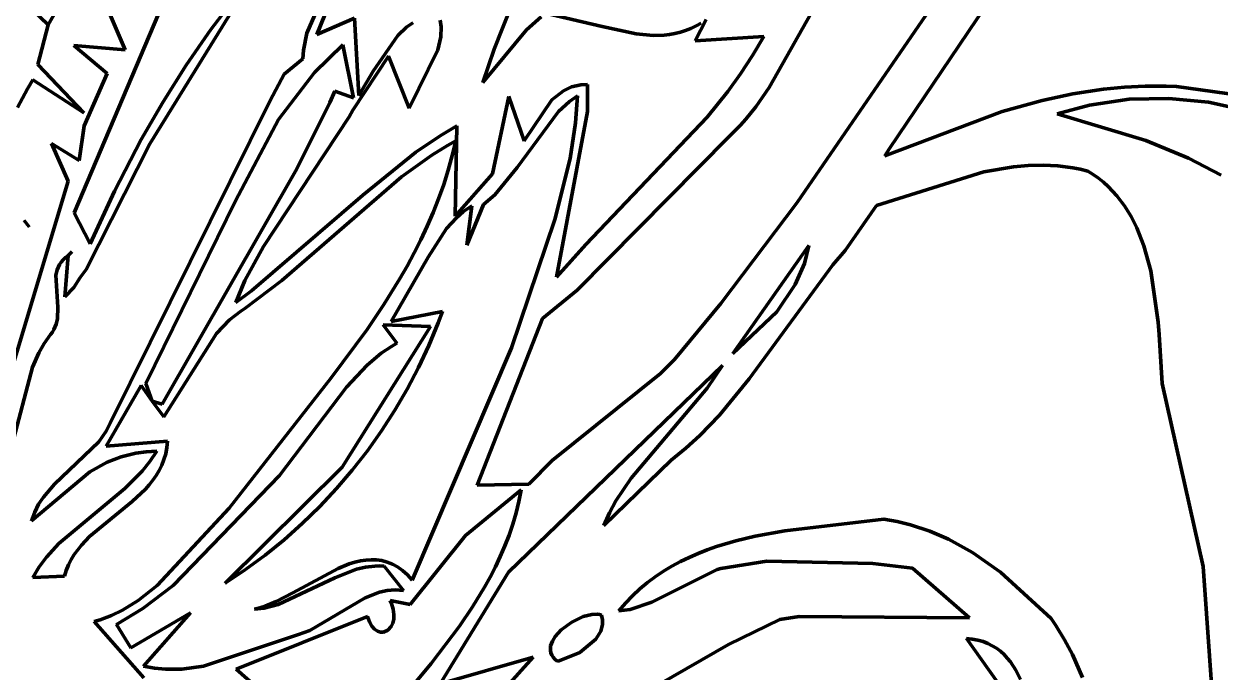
# Model space of a CAD drawing. Header units: millimetres. Extents: x 0 to 10.4, y 0 to 8.2.
# Drawn here: x 8.379 to 9.514, y 4.429 to 5.044 of the extents above; entities that cross this region are included whole.
import ezdxf

# ---------------------------------------------------------------- set-up
doc = ezdxf.new("R2010")
doc.units = ezdxf.units.MM
for name, color, linetype, lineweight in [('color#000000ff', 7, 'CONTINUOUS', 100), ('color#929292ff', 7, 'CONTINUOUS', 100), ('color#ffffffff', 7, 'CONTINUOUS', 100)]:
    doc.layers.add(name, color=color, linetype=linetype, lineweight=lineweight)

msp = doc.modelspace()

# ---------------------------------------------------------------- linework, layer by layer
at = {"layer": 'color#000000ff'}
for p, q in [((8.7071, 5.1568), (8.6569, 5.0341)), ((8.4533, 5.1331), (8.4019, 5.0433)), ((8.6475, 5.0355), (8.6858, 5.1229)), ((9.1129, 4.8747), (9.2882, 5.1302)), ((8.4019, 5.0433), (8.3462, 5.097)), ((8.5166, 5.0768), (8.4265, 4.8647)), ((9.3075, 5.0846), (9.2006, 4.9258)), ((8.5565, 5.039), (8.5815, 5.0719)), ((9.1345, 5.0693), (9.0863, 4.9839)), ((8.4751, 5.0197), (8.4608, 5.0529)), ((8.5738, 5.0522), (8.4984, 4.9303)), ((8.8252, 5.0203), (8.8417, 5.0618)), ((8.9279, 5.0418), (8.8751, 5.0542)), ((8.6569, 5.0341), (8.6928, 5.0497)), ((8.6928, 5.0497), (8.6968, 4.9762)), ((8.7337, 5.0331), (8.7421, 5.0411)), ((8.7421, 5.0411), (8.7482, 5.0453)), ((8.7739, 5.0476), (8.7749, 5.0413)), ((8.7749, 5.0413), (8.7747, 5.032)), ((8.8698, 5.051), (8.8561, 5.0387)), ((8.9602, 5.0348), (8.9279, 5.0418)), ((9.0169, 5.0422), (9.012, 5.0398)), ((9.0162, 5.0281), (9.0265, 5.0483)), ((9.0217, 5.045), (9.0169, 5.0422)), ((8.533, 5.0051), (8.5565, 5.039)), ((8.6443, 5.0193), (8.6475, 5.0355)), ((8.7105, 4.9992), (8.7337, 5.0331)), ((8.7747, 5.032), (8.7719, 5.0197)), ((8.8561, 5.0387), (8.8146, 4.9886)), ((8.9761, 5.0333), (8.9602, 5.0348)), ((8.9866, 5.0336), (8.9761, 5.0333)), ((8.9918, 5.0341), (8.9866, 5.0336)), ((8.9969, 5.035), (8.9918, 5.0341)), ((9.002, 5.0362), (8.9969, 5.035)), ((9.007, 5.0378), (9.002, 5.0362)), ((9.012, 5.0398), (9.007, 5.0378)), ((9.0812, 5.0322), (9.0162, 5.0281)), ((9.0706, 5.0141), (9.0812, 5.0322)), ((8.4579, 4.9971), (8.4264, 5.0236)), ((8.4264, 5.0236), (8.4751, 5.0197)), ((8.6436, 5.0109), (8.6443, 5.0193)), ((8.6817, 5.0242), (8.6548, 4.9979)), ((8.6917, 4.974), (8.6817, 5.0242)), ((8.7719, 5.0197), (8.7446, 4.9641)), ((8.8146, 4.9886), (8.8252, 5.0203)), ((8.626, 4.9966), (8.6436, 5.0109)), ((8.725, 5.0134), (8.6912, 4.9624)), ((8.7446, 4.9641), (8.725, 5.0134)), ((9.0592, 4.9967), (9.0706, 5.0141)), ((8.4361, 4.9474), (8.4579, 4.9971)), ((8.511, 4.9702), (8.533, 5.0051)), ((8.6127, 4.9716), (8.626, 4.9966)), ((8.6548, 4.9979), (8.6206, 4.9535)), ((8.6968, 4.9762), (8.7105, 4.9992)), ((9.047, 4.9799), (9.0592, 4.9967)), ((8.891, 4.9807), (8.8988, 4.9843)), ((8.8988, 4.9843), (8.9075, 4.9863)), ((8.9075, 4.9863), (8.914, 4.9867)), ((8.914, 4.9867), (8.9138, 4.961)), ((9.4037, 4.9823), (9.4234, 4.9842)), ((9.4234, 4.9842), (9.4432, 4.9852)), ((9.4432, 4.9852), (9.463, 4.9852)), ((9.463, 4.9852), (9.473, 4.9848)), ((9.473, 4.9848), (9.5578, 4.9728)), ((8.6692, 4.9696), (8.6739, 4.9803)), ((8.6739, 4.9803), (8.6917, 4.974)), ((8.8237, 4.9019), (8.8391, 4.9752)), ((8.8391, 4.9752), (8.8536, 4.9333)), ((8.88, 4.972), (8.891, 4.9807)), ((8.9045, 4.976), (8.8967, 4.9705)), ((8.9026, 4.9503), (8.9045, 4.976)), ((9.0274, 4.9556), (9.047, 4.9799)), ((9.0863, 4.9839), (9.0736, 4.9654)), ((9.3455, 4.9715), (9.3745, 4.9778)), ((9.3745, 4.9778), (9.4037, 4.9823)), ((9.4657, 4.9735), (9.4279, 4.9726)), ((9.5034, 4.9698), (9.4657, 4.9735)), ((8.4609, 4.665), (8.6127, 4.9716)), ((8.4903, 4.9344), (8.511, 4.9702)), ((8.638, 4.9067), (8.6692, 4.9696)), ((8.6912, 4.9624), (8.6876, 4.9559)), ((8.8536, 4.9333), (8.88, 4.972)), ((8.8967, 4.9705), (8.8862, 4.961)), ((9.0736, 4.9654), (9.0641, 4.9536)), ((9.3073, 4.9609), (9.3455, 4.9715)), ((9.3904, 4.967), (9.3597, 4.9589)), ((9.4279, 4.9726), (9.3904, 4.967)), ((9.5405, 4.9615), (9.5034, 4.9698)), ((8.6206, 4.9535), (8.5798, 4.8762)), ((8.6876, 4.9559), (8.6062, 4.8329)), ((8.8862, 4.961), (8.847, 4.9077)), ((8.9138, 4.961), (8.8845, 4.8036)), ((8.8975, 4.9165), (8.9026, 4.9503)), ((8.9122, 4.8347), (9.0274, 4.9556)), ((9.0641, 4.9536), (9.0591, 4.948)), ((9.1962, 4.9188), (9.3073, 4.9609)), ((9.3597, 4.9589), (9.4437, 4.9335)), ((8.4313, 4.9146), (8.4361, 4.9474)), ((8.7739, 4.9379), (8.7899, 4.9474)), ((8.7899, 4.9474), (8.7884, 4.8616)), ((9.0538, 4.9426), (9.0482, 4.9373)), ((9.0591, 4.948), (9.0538, 4.9426)), ((8.4208, 4.8948), (8.405, 4.9306)), ((8.405, 4.9306), (8.4313, 4.9146)), ((8.4984, 4.9303), (8.4379, 4.811)), ((8.4649, 4.8855), (8.4903, 4.9344)), ((8.7509, 4.9223), (8.7739, 4.9379)), ((8.781, 4.9288), (8.766, 4.9195)), ((8.7888, 4.9331), (8.781, 4.9288)), ((8.7855, 4.9191), (8.7888, 4.9331)), ((9.0482, 4.9373), (8.9041, 4.7915)), ((9.4437, 4.9335), (9.4842, 4.9166)), ((8.7005, 4.8816), (8.7509, 4.9223)), ((8.766, 4.9195), (8.7372, 4.8991)), ((8.7817, 4.9052), (8.7855, 4.9191)), ((8.8829, 4.8585), (8.8975, 4.9165)), ((9.2006, 4.9258), (9.1962, 4.9188)), ((9.4842, 4.9166), (9.5153, 4.9005)), ((8.5103, 4.6831), (8.638, 4.9067)), ((8.7774, 4.8916), (8.7817, 4.9052)), ((8.847, 4.9077), (8.826, 4.882)), ((9.3181, 4.9085), (9.2901, 4.9038)), ((9.3321, 4.9098), (9.3181, 4.9085)), ((9.3462, 4.9101), (9.3321, 4.9098)), ((9.3603, 4.9094), (9.3462, 4.9101)), ((9.3744, 4.9075), (9.3603, 4.9094)), ((9.3815, 4.9062), (9.3744, 4.9075)), ((9.3886, 4.9045), (9.3815, 4.9062)), ((8.3693, 4.7231), (8.4208, 4.8948)), ((8.7372, 4.8991), (8.6237, 4.8007)), ((8.7884, 4.8616), (8.8237, 4.9019)), ((9.2901, 4.9038), (9.1881, 4.8717)), ((9.3939, 4.9012), (9.3886, 4.9045)), ((9.3989, 4.8976), (9.3939, 4.9012)), ((9.4036, 4.8938), (9.3989, 4.8976)), ((9.4081, 4.8898), (9.4036, 4.8938)), ((8.4419, 4.8355), (8.4649, 4.8855)), ((8.7726, 4.8782), (8.7774, 4.8916)), ((8.826, 4.882), (8.8152, 4.8726)), ((9.4123, 4.8855), (9.4081, 4.8898)), ((9.4163, 4.881), (9.4123, 4.8855)), ((8.5798, 4.8762), (8.4946, 4.7027)), ((8.595, 4.7907), (8.7005, 4.8816)), ((8.7674, 4.865), (8.7726, 4.8782)), ((8.804, 4.8714), (8.7963, 4.866)), ((8.8152, 4.8726), (8.7993, 4.834)), ((8.7993, 4.834), (8.804, 4.8714)), ((9.0404, 4.7787), (9.1129, 4.8747)), ((9.1881, 4.8717), (9.1584, 4.829)), ((9.4235, 4.8715), (9.4163, 4.881)), ((9.4298, 4.8613), (9.4235, 4.8715)), ((8.4265, 4.8647), (8.4419, 4.8355)), ((8.7617, 4.8521), (8.7674, 4.865)), ((8.7894, 4.86), (8.7801, 4.8498)), ((8.7963, 4.866), (8.7894, 4.86)), ((9.4353, 4.8506), (9.4298, 4.8613)), ((8.7557, 4.8393), (8.7617, 4.8521)), ((8.7801, 4.8498), (8.7625, 4.8226)), ((8.8418, 4.7366), (8.8829, 4.8585)), ((9.442, 4.8335), (9.4353, 4.8506)), ((8.7493, 4.8267), (8.7557, 4.8393)), ((8.421, 4.8244), (8.4243, 4.8278)), ((8.4243, 4.8278), (8.421, 4.8244)), ((8.6062, 4.8329), (8.5887, 4.8004)), ((8.7426, 4.8142), (8.7493, 4.8267)), ((8.8845, 4.8036), (8.9122, 4.8347)), ((9.124, 4.8338), (9.0517, 4.7311)), ((9.1198, 4.8168), (9.124, 4.8338)), ((9.1584, 4.829), (9.1468, 4.8155)), ((9.4487, 4.8097), (9.442, 4.8335)), ((8.4127, 4.8156), (8.4104, 4.8108)), ((8.4142, 4.818), (8.4127, 4.8156)), ((8.4161, 4.8202), (8.4142, 4.818)), ((8.4184, 4.8224), (8.4161, 4.8202)), ((8.4177, 4.7852), (8.421, 4.8244)), ((8.421, 4.8244), (8.4184, 4.8224)), ((8.7625, 4.8226), (8.7276, 4.7616)), ((8.7355, 4.8019), (8.7426, 4.8142)), ((9.1468, 4.8155), (9.0674, 4.7071)), ((9.111, 4.7967), (9.1198, 4.8168)), ((8.4104, 4.8108), (8.4092, 4.8057)), ((8.4092, 4.8057), (8.411, 4.7752)), ((8.4323, 4.8033), (8.4262, 4.7939)), ((8.4379, 4.811), (8.4323, 4.8033)), ((9.4556, 4.7611), (9.4487, 4.8097)), ((8.4262, 4.7939), (8.4177, 4.7852)), ((8.5887, 4.8004), (8.58, 4.7798)), ((8.6237, 4.8007), (8.5886, 4.774)), ((8.7206, 4.7778), (8.7355, 4.8019)), ((8.9041, 4.7915), (8.871, 4.7646)), ((9.0935, 4.7708), (9.111, 4.7967)), ((8.58, 4.7798), (8.595, 4.7907)), ((8.411, 4.7752), (8.4108, 4.7642)), ((8.5847, 4.7714), (8.5742, 4.7631)), ((8.5886, 4.774), (8.5847, 4.7714)), ((8.7046, 4.7541), (8.7206, 4.7778)), ((8.7276, 4.7616), (8.7763, 4.771)), ((8.7763, 4.771), (8.7722, 4.7602)), ((8.9964, 4.7257), (9.0404, 4.7787)), ((9.0517, 4.7311), (9.0935, 4.7708)), ((8.4097, 4.759), (8.4075, 4.7539)), ((8.4108, 4.7642), (8.4097, 4.759)), ((8.5742, 4.7631), (8.5618, 4.7503)), ((8.7649, 4.7568), (8.7199, 4.7586)), ((8.7199, 4.7586), (8.7329, 4.741)), ((8.7722, 4.7602), (8.7633, 4.7388)), ((8.871, 4.7646), (8.8091, 4.6062)), ((9.4564, 4.7494), (9.4556, 4.7611)), ((8.4041, 4.7492), (8.3981, 4.7408)), ((8.406, 4.7515), (8.4041, 4.7492)), ((8.4075, 4.7539), (8.406, 4.7515)), ((8.5618, 4.7503), (8.5117, 4.671)), ((8.6705, 4.708), (8.7046, 4.7541)), ((8.6811, 4.6234), (8.7649, 4.7568)), ((9.4593, 4.7029), (9.4564, 4.7494)), ((8.3981, 4.7408), (8.393, 4.732)), ((8.7278, 4.738), (8.7181, 4.7314)), ((8.7329, 4.741), (8.7278, 4.738)), ((8.7475, 4.516), (8.8418, 4.7366)), ((8.7633, 4.7388), (8.7534, 4.7178)), ((8.393, 4.732), (8.387, 4.7182)), ((8.7181, 4.7314), (8.7047, 4.7202)), ((8.9832, 4.7121), (8.9964, 4.7257)), ((8.387, 4.7182), (8.3677, 4.6449)), ((8.7047, 4.7202), (8.685, 4.6992)), ((8.7534, 4.7178), (8.7426, 4.6973)), ((9.042, 4.72), (8.8388, 4.5235)), ((8.8804, 4.6295), (8.9832, 4.7121)), ((9.0273, 4.6983), (9.042, 4.72)), ((8.4903, 4.7007), (8.4569, 4.6432)), ((8.5006, 4.6861), (8.4903, 4.7007)), ((8.4946, 4.7027), (8.5006, 4.6861)), ((8.5737, 4.5843), (8.6705, 4.708)), ((9.0674, 4.7071), (9.0391, 4.6726)), ((9.4982, 4.529), (9.4593, 4.7029)), ((8.685, 4.6992), (8.6216, 4.6155)), ((8.7426, 4.6973), (8.7309, 4.6773)), ((8.9553, 4.613), (9.0273, 4.6983)), ((8.5117, 4.671), (8.5006, 4.6861)), ((8.5006, 4.6861), (8.5103, 4.6831)), ((8.7309, 4.6773), (8.7183, 4.6578)), ((9.0391, 4.6726), (9.0206, 4.6533)), ((8.45, 4.6473), (8.4571, 4.6575)), ((8.4571, 4.6575), (8.4609, 4.665)), ((8.7183, 4.6578), (8.7049, 4.6389)), ((8.4081, 4.6073), (8.45, 4.6473)), ((8.4569, 4.6432), (8.5153, 4.6481)), ((8.5153, 4.6481), (8.5147, 4.6419)), ((9.0206, 4.6533), (9.0073, 4.6413)), ((8.4713, 4.6331), (8.458, 4.628)), ((8.4852, 4.6366), (8.4713, 4.6331)), ((8.495, 4.6379), (8.4852, 4.6366)), ((8.5051, 4.6384), (8.495, 4.6379)), ((8.4985, 4.6286), (8.5051, 4.6384)), ((8.5135, 4.6361), (8.5119, 4.6305)), ((8.5147, 4.6419), (8.5135, 4.6361)), ((8.7049, 4.6389), (8.6906, 4.6206)), ((9.0073, 4.6413), (8.9933, 4.63)), ((8.458, 4.628), (8.4414, 4.6189)), ((8.4911, 4.6195), (8.4985, 4.6286)), ((8.5098, 4.6253), (8.5074, 4.6203)), ((8.5119, 4.6305), (8.5098, 4.6253)), ((8.5699, 4.5133), (8.6811, 4.6234)), ((8.8581, 4.6073), (8.8804, 4.6295)), ((8.9933, 4.63), (8.9293, 4.568)), ((8.4414, 4.6189), (8.3863, 4.5725)), ((8.4747, 4.6031), (8.4911, 4.6195)), ((8.5014, 4.611), (8.4979, 4.6067)), ((8.5045, 4.6155), (8.5014, 4.611)), ((8.5074, 4.6203), (8.5045, 4.6155)), ((8.6216, 4.6155), (8.5205, 4.5111)), ((8.6906, 4.6206), (8.6756, 4.603)), ((8.9409, 4.5914), (8.9553, 4.613)), ((8.3974, 4.5949), (8.4081, 4.6073)), ((8.412, 4.5508), (8.4747, 4.6031)), ((8.4942, 4.6025), (8.4817, 4.5908)), ((8.4979, 4.6067), (8.4942, 4.6025)), ((8.6756, 4.603), (8.6597, 4.586)), ((8.851, 4.6018), (8.798, 4.5585)), ((8.8091, 4.6062), (8.8581, 4.6073)), ((8.8488, 4.5908), (8.851, 4.6018)), ((8.3892, 4.5806), (8.3929, 4.5881)), ((8.3929, 4.5881), (8.3974, 4.5949)), ((8.4817, 4.5908), (8.4413, 4.5575)), ((8.8461, 4.5799), (8.8488, 4.5908)), ((8.9347, 4.58), (8.9409, 4.5914)), ((8.3863, 4.5725), (8.3892, 4.5806)), ((8.5055, 4.5111), (8.5737, 4.5843)), ((8.6597, 4.586), (8.6432, 4.5698)), ((8.843, 4.5693), (8.8461, 4.5799)), ((8.9293, 4.568), (8.9347, 4.58)), ((8.6432, 4.5698), (8.6259, 4.5544)), ((8.8394, 4.5589), (8.843, 4.5693)), ((9.1012, 4.563), (9.195, 4.5738)), ((9.195, 4.5738), (9.2079, 4.5717)), ((9.2079, 4.5717), (9.2204, 4.5687)), ((9.2204, 4.5687), (9.2388, 4.5627)), ((8.4413, 4.5575), (8.4335, 4.5493)), ((8.6259, 4.5544), (8.6079, 4.5398)), ((8.798, 4.5585), (8.7454, 4.493)), ((8.8355, 4.5487), (8.8394, 4.5589)), ((9.0364, 4.548), (9.0545, 4.5534)), ((9.0545, 4.5534), (9.073, 4.5578)), ((9.073, 4.5578), (9.1012, 4.563)), ((9.2388, 4.5627), (9.2565, 4.555)), ((9.2565, 4.555), (9.2792, 4.5424)), ((8.4003, 4.538), (8.412, 4.5508)), ((8.43, 4.5449), (8.4268, 4.5404)), ((8.4335, 4.5493), (8.43, 4.5449)), ((8.8311, 4.5386), (8.8355, 4.5487)), ((9.0103, 4.5377), (9.0189, 4.5415)), ((9.0189, 4.5415), (9.0275, 4.5449)), ((9.0275, 4.5449), (9.0364, 4.548)), ((9.2792, 4.5424), (9.306, 4.5236)), ((8.3934, 4.5287), (8.4003, 4.538)), ((8.4213, 4.5305), (8.4192, 4.5252)), ((8.4239, 4.5356), (8.4213, 4.5305)), ((8.4268, 4.5404), (8.4239, 4.5356)), ((8.6079, 4.5398), (8.5892, 4.5261)), ((8.6771, 4.5272), (8.6877, 4.5314)), ((8.6877, 4.5314), (8.693, 4.533)), ((8.693, 4.533), (8.6983, 4.5343)), ((8.6983, 4.5343), (8.7035, 4.5351)), ((8.7035, 4.5351), (8.7086, 4.5354)), ((8.7086, 4.5354), (8.7137, 4.5353)), ((8.7137, 4.5353), (8.7188, 4.5346)), ((8.7188, 4.5346), (8.7237, 4.5332)), ((8.7237, 4.5332), (8.7287, 4.5313)), ((8.7287, 4.5313), (8.7335, 4.5286)), ((8.8265, 4.5287), (8.8311, 4.5386)), ((8.9938, 4.5293), (9.002, 4.5337)), ((9.002, 4.5337), (9.0103, 4.5377)), ((9.084, 4.5341), (9.0405, 4.5272)), ((9.1848, 4.532), (9.084, 4.5341)), ((9.2224, 4.5273), (9.1848, 4.532)), ((8.3873, 4.5186), (8.3934, 4.5287)), ((8.4175, 4.5197), (8.3873, 4.5186)), ((8.4192, 4.5252), (8.4175, 4.5197)), ((8.5892, 4.5261), (8.5699, 4.5133)), ((8.6342, 4.5039), (8.6771, 4.5272)), ((8.6947, 4.5265), (8.6739, 4.5184)), ((8.7033, 4.5284), (8.6947, 4.5265)), ((8.712, 4.5294), (8.7033, 4.5284)), ((8.7165, 4.5295), (8.712, 4.5294)), ((8.721, 4.5292), (8.7165, 4.5295)), ((8.7391, 4.5063), (8.721, 4.5292)), ((8.7335, 4.5286), (8.7382, 4.5252)), ((8.7382, 4.5252), (8.7429, 4.521)), ((8.7429, 4.521), (8.7475, 4.516)), ((8.8388, 4.5235), (8.7741, 4.4175)), ((8.8162, 4.5094), (8.8215, 4.519)), ((8.8215, 4.519), (8.8265, 4.5287)), ((8.9707, 4.5137), (8.9782, 4.5193)), ((9.037, 4.5262), (8.9749, 4.4952)), ((8.9782, 4.5193), (8.9859, 4.5245)), ((8.9859, 4.5245), (8.9938, 4.5293)), ((9.0405, 4.5272), (9.037, 4.5262)), ((9.2764, 4.4802), (9.2224, 4.5273)), ((9.306, 4.5236), (9.3539, 4.4796)), ((9.512, 4.3324), (9.4982, 4.529)), ((8.4873, 4.4967), (8.5055, 4.5111)), ((8.5205, 4.5111), (8.4917, 4.4892)), ((8.6739, 4.5184), (8.6202, 4.4929)), ((8.8047, 4.4907), (8.8162, 4.5094)), ((8.9565, 4.5012), (8.9635, 4.5077)), ((8.9635, 4.5077), (8.9707, 4.5137)), ((8.4726, 4.4876), (8.4873, 4.4967)), ((8.6183, 4.4958), (8.6342, 4.5039)), ((8.6503, 4.4682), (8.7028, 4.4994)), ((8.7028, 4.4994), (8.7165, 4.5047)), ((8.7165, 4.5047), (8.7237, 4.5062)), ((8.7237, 4.5062), (8.7312, 4.5068)), ((8.7454, 4.493), (8.7266, 4.4968)), ((8.7266, 4.4968), (8.7278, 4.4939)), ((8.7312, 4.5068), (8.7391, 4.5063)), ((8.9498, 4.4943), (8.9565, 4.5012)), ((8.4622, 4.4825), (8.4726, 4.4876)), ((8.4917, 4.4892), (8.4669, 4.4739)), ((8.4803, 4.4519), (8.5372, 4.4851)), ((8.5372, 4.4851), (8.4926, 4.4343)), ((8.5979, 4.4885), (8.6029, 4.4898)), ((8.607, 4.4895), (8.5979, 4.4885)), ((8.6029, 4.4898), (8.608, 4.4914)), ((8.6202, 4.4929), (8.607, 4.4895)), ((8.608, 4.4914), (8.6183, 4.4958)), ((8.7278, 4.4939), (8.7295, 4.4884)), ((8.7295, 4.4884), (8.7301, 4.4834)), ((8.7923, 4.4724), (8.8047, 4.4907)), ((8.9435, 4.4868), (8.9498, 4.4943)), ((8.9544, 4.4883), (8.9435, 4.4868)), ((8.9749, 4.4952), (8.9544, 4.4883)), ((8.4456, 4.4767), (8.4513, 4.4784)), ((8.4927, 4.4232), (8.4456, 4.4767)), ((8.4513, 4.4784), (8.4622, 4.4825)), ((8.4669, 4.4739), (8.4803, 4.4519)), ((8.7052, 4.4816), (8.5805, 4.4316)), ((8.706, 4.4789), (8.7052, 4.4816)), ((8.7069, 4.4764), (8.706, 4.4789)), ((8.7092, 4.4723), (8.7069, 4.4764)), ((8.729, 4.4751), (8.7274, 4.4719)), ((8.7299, 4.479), (8.729, 4.4751)), ((8.7301, 4.4834), (8.7299, 4.479)), ((8.889, 4.4689), (8.8989, 4.4762)), ((8.8989, 4.4762), (8.9099, 4.4815)), ((8.9099, 4.4815), (8.918, 4.4835)), ((8.918, 4.4835), (8.9229, 4.4837)), ((8.9229, 4.4837), (8.9251, 4.4834)), ((8.9251, 4.4834), (8.9272, 4.4829)), ((8.9282, 4.474), (8.9265, 4.4677)), ((8.9272, 4.4829), (8.9282, 4.4784)), ((8.9282, 4.4784), (8.9282, 4.474)), ((9.0477, 4.455), (9.0964, 4.4786)), ((9.0964, 4.4786), (9.1149, 4.4814)), ((9.1149, 4.4814), (9.2764, 4.4802)), ((9.3539, 4.4796), (9.3584, 4.473)), ((8.5494, 4.4345), (8.6397, 4.4644)), ((8.6397, 4.4644), (8.6503, 4.4682)), ((8.7117, 4.4694), (8.7092, 4.4723)), ((8.7145, 4.4675), (8.7117, 4.4694)), ((8.7174, 4.4666), (8.7145, 4.4675)), ((8.7202, 4.4667), (8.7174, 4.4666)), ((8.7242, 4.4684), (8.7202, 4.4667)), ((8.7274, 4.4719), (8.7242, 4.4684)), ((8.7654, 4.437), (8.7923, 4.4724)), ((8.8805, 4.4581), (8.8832, 4.4626)), ((8.8832, 4.4626), (8.889, 4.4689)), ((8.9265, 4.4677), (8.9218, 4.46)), ((9.3584, 4.473), (9.3667, 4.4593)), ((8.8786, 4.4514), (8.8789, 4.4536)), ((8.8786, 4.4492), (8.8786, 4.4514)), ((8.8789, 4.4536), (8.8805, 4.4581)), ((8.9218, 4.46), (8.9066, 4.4474)), ((8.9822, 4.4172), (9.0477, 4.455)), ((9.2735, 4.4605), (9.3293, 4.3826)), ((9.2791, 4.46), (9.2735, 4.4605)), ((9.2844, 4.459), (9.2791, 4.46)), ((9.2893, 4.4577), (9.2844, 4.459)), ((9.2939, 4.4559), (9.2893, 4.4577)), ((9.2981, 4.4538), (9.2939, 4.4559)), ((9.3021, 4.4514), (9.2981, 4.4538)), ((9.3058, 4.4486), (9.3021, 4.4514)), ((9.3667, 4.4593), (9.3741, 4.4453)), ((8.7741, 4.4175), (8.8624, 4.4429)), ((8.8624, 4.4429), (8.7998, 4.3734)), ((8.8791, 4.447), (8.8786, 4.4492)), ((8.8799, 4.4449), (8.8791, 4.447)), ((8.8812, 4.4429), (8.8799, 4.4449)), ((8.8829, 4.441), (8.8812, 4.4429)), ((8.8851, 4.4391), (8.8829, 4.441)), ((8.887, 4.4395), (8.8851, 4.4391)), ((8.9066, 4.4474), (8.887, 4.4395)), ((9.3092, 4.4455), (9.3058, 4.4486)), ((9.3123, 4.4421), (9.3092, 4.4455)), ((9.3152, 4.4385), (9.3123, 4.4421)), ((9.3741, 4.4453), (9.3838, 4.4237)), ((8.4926, 4.4343), (8.503, 4.4324)), ((8.503, 4.4324), (8.5133, 4.4314)), ((8.5133, 4.4314), (8.5288, 4.4316)), ((8.5288, 4.4316), (8.5494, 4.4345)), ((8.5805, 4.4316), (8.6566, 4.3649)), ((8.6807, 4.3346), (8.7654, 4.437)), ((9.3204, 4.4305), (9.3152, 4.4385)), ((9.3247, 4.4218), (9.3204, 4.4305))]:
    msp.add_line(p, q, dxfattribs=at)
at = {"layer": 'color#929292ff'}
for p, q in [((8.3462, 5.097), (8.4019, 5.0433)), ((8.4019, 5.0433), (8.3921, 5.0057)), ((8.3921, 5.0057), (8.4358, 4.9596)), ((8.3873, 4.9911), (8.3823, 4.9824)), ((8.4358, 4.9596), (8.3873, 4.9911)), ((8.3823, 4.9824), (8.3729, 4.9648)), ((8.3792, 4.8574), (8.3839, 4.8516)), ((8.3839, 4.8516), (8.3792, 4.8574))]:
    msp.add_line(p, q, dxfattribs=at)
at = {"layer": 'color#ffffffff'}
for p, q in [((8.6569, 5.0341), (8.7071, 5.1568)), ((8.4019, 5.0433), (8.4533, 5.1331)), ((8.6858, 5.1229), (8.6475, 5.0355)), ((9.2882, 5.1302), (9.1129, 4.8747)), ((8.4265, 4.8647), (8.5166, 5.0768)), ((9.2006, 4.9258), (9.3075, 5.0846)), ((8.5815, 5.0719), (8.5565, 5.039)), ((9.0863, 4.9839), (9.1345, 5.0693)), ((8.4608, 5.0529), (8.4751, 5.0197)), ((8.4984, 4.9303), (8.5738, 5.0522)), ((8.8417, 5.0618), (8.8252, 5.0203)), ((8.8751, 5.0542), (8.9279, 5.0418)), ((8.3921, 5.0057), (8.4019, 5.0433)), ((8.6928, 5.0497), (8.6569, 5.0341)), ((8.6968, 4.9762), (8.6928, 5.0497)), ((8.7421, 5.0411), (8.7337, 5.0331)), ((8.7482, 5.0453), (8.7421, 5.0411)), ((8.7749, 5.0413), (8.7739, 5.0476)), ((8.7747, 5.032), (8.7749, 5.0413)), ((8.8561, 5.0387), (8.8698, 5.051)), ((8.9279, 5.0418), (8.9602, 5.0348)), ((9.012, 5.0398), (9.0169, 5.0422)), ((9.0265, 5.0483), (9.0162, 5.0281)), ((9.0169, 5.0422), (9.0217, 5.045)), ((8.5565, 5.039), (8.533, 5.0051)), ((8.6475, 5.0355), (8.6443, 5.0193)), ((8.7337, 5.0331), (8.7105, 4.9992)), ((8.7719, 5.0197), (8.7747, 5.032)), ((8.8146, 4.9886), (8.8561, 5.0387)), ((8.9602, 5.0348), (8.9761, 5.0333)), ((8.9761, 5.0333), (8.9866, 5.0336)), ((8.9866, 5.0336), (8.9918, 5.0341)), ((8.9918, 5.0341), (8.9969, 5.035)), ((8.9969, 5.035), (9.002, 5.0362)), ((9.002, 5.0362), (9.007, 5.0378)), ((9.007, 5.0378), (9.012, 5.0398)), ((9.0162, 5.0281), (9.0812, 5.0322)), ((9.0812, 5.0322), (9.0706, 5.0141)), ((8.4751, 5.0197), (8.4264, 5.0236)), ((8.4264, 5.0236), (8.4579, 4.9971)), ((8.6443, 5.0193), (8.6436, 5.0109)), ((8.6548, 4.9979), (8.6817, 5.0242)), ((8.6817, 5.0242), (8.6917, 4.974)), ((8.7446, 4.9641), (8.7719, 5.0197)), ((8.8252, 5.0203), (8.8146, 4.9886)), ((8.6436, 5.0109), (8.626, 4.9966)), ((8.6912, 4.9624), (8.725, 5.0134)), ((8.725, 5.0134), (8.7446, 4.9641)), ((9.0706, 5.0141), (9.0592, 4.9967)), ((8.4358, 4.9596), (8.3921, 5.0057)), ((8.4579, 4.9971), (8.4361, 4.9474)), ((8.533, 5.0051), (8.511, 4.9702)), ((8.626, 4.9966), (8.6127, 4.9716)), ((8.6206, 4.9535), (8.6548, 4.9979)), ((8.7105, 4.9992), (8.6968, 4.9762)), ((9.0592, 4.9967), (9.047, 4.9799)), ((8.3823, 4.9824), (8.3873, 4.9911)), ((8.3873, 4.9911), (8.4358, 4.9596)), ((8.8988, 4.9843), (8.891, 4.9807)), ((8.9075, 4.9863), (8.8988, 4.9843)), ((8.914, 4.9867), (8.9075, 4.9863)), ((8.9138, 4.961), (8.914, 4.9867)), ((9.4234, 4.9842), (9.4037, 4.9823)), ((9.4432, 4.9852), (9.4234, 4.9842)), ((9.463, 4.9852), (9.4432, 4.9852)), ((9.473, 4.9848), (9.463, 4.9852)), ((9.5578, 4.9728), (9.473, 4.9848)), ((8.3729, 4.9648), (8.3823, 4.9824)), ((8.6739, 4.9803), (8.6692, 4.9696)), ((8.6917, 4.974), (8.6739, 4.9803)), ((8.8391, 4.9752), (8.8237, 4.9019)), ((8.8536, 4.9333), (8.8391, 4.9752)), ((8.891, 4.9807), (8.88, 4.972)), ((8.8967, 4.9705), (8.9045, 4.976)), ((8.9045, 4.976), (8.9026, 4.9503)), ((9.047, 4.9799), (9.0274, 4.9556)), ((9.0736, 4.9654), (9.0863, 4.9839)), ((9.3745, 4.9778), (9.3455, 4.9715)), ((9.4037, 4.9823), (9.3745, 4.9778)), ((9.4279, 4.9726), (9.4657, 4.9735)), ((9.4657, 4.9735), (9.5034, 4.9698)), ((8.6127, 4.9716), (8.4609, 4.665)), ((8.511, 4.9702), (8.4903, 4.9344)), ((8.6692, 4.9696), (8.638, 4.9067)), ((8.6876, 4.9559), (8.6912, 4.9624)), ((8.88, 4.972), (8.8536, 4.9333)), ((8.8862, 4.961), (8.8967, 4.9705)), ((9.0641, 4.9536), (9.0736, 4.9654)), ((9.3455, 4.9715), (9.3073, 4.9609)), ((9.3597, 4.9589), (9.3904, 4.967)), ((9.3904, 4.967), (9.4279, 4.9726)), ((9.5034, 4.9698), (9.5405, 4.9615)), ((8.5798, 4.8762), (8.6206, 4.9535)), ((8.6062, 4.8329), (8.6876, 4.9559)), ((8.847, 4.9077), (8.8862, 4.961)), ((8.8845, 4.8036), (8.9138, 4.961)), ((8.9026, 4.9503), (8.8975, 4.9165)), ((9.0274, 4.9556), (8.9122, 4.8347)), ((9.0591, 4.948), (9.0641, 4.9536)), ((9.3073, 4.9609), (9.1962, 4.9188)), ((9.4437, 4.9335), (9.3597, 4.9589)), ((8.4361, 4.9474), (8.4313, 4.9146)), ((8.7899, 4.9474), (8.7739, 4.9379)), ((8.7884, 4.8616), (8.7899, 4.9474)), ((9.0482, 4.9373), (9.0538, 4.9426)), ((9.0538, 4.9426), (9.0591, 4.948)), ((8.4313, 4.9146), (8.405, 4.9306)), ((8.405, 4.9306), (8.4208, 4.8948)), ((8.4379, 4.811), (8.4984, 4.9303)), ((8.4903, 4.9344), (8.4649, 4.8855)), ((8.7739, 4.9379), (8.7509, 4.9223)), ((8.766, 4.9195), (8.781, 4.9288)), ((8.781, 4.9288), (8.7888, 4.9331)), ((8.7888, 4.9331), (8.7855, 4.9191)), ((8.9041, 4.7915), (9.0482, 4.9373)), ((9.4842, 4.9166), (9.4437, 4.9335)), ((8.7509, 4.9223), (8.7005, 4.8816)), ((8.7372, 4.8991), (8.766, 4.9195)), ((8.7855, 4.9191), (8.7817, 4.9052)), ((8.8975, 4.9165), (8.8829, 4.8585)), ((9.1962, 4.9188), (9.2006, 4.9258)), ((9.5153, 4.9005), (9.4842, 4.9166)), ((8.638, 4.9067), (8.5103, 4.6831)), ((8.7817, 4.9052), (8.7774, 4.8916)), ((8.826, 4.882), (8.847, 4.9077)), ((9.2901, 4.9038), (9.3181, 4.9085)), ((9.3181, 4.9085), (9.3321, 4.9098)), ((9.3321, 4.9098), (9.3462, 4.9101)), ((9.3462, 4.9101), (9.3603, 4.9094)), ((9.3603, 4.9094), (9.3744, 4.9075)), ((9.3744, 4.9075), (9.3815, 4.9062)), ((9.3815, 4.9062), (9.3886, 4.9045)), ((8.4208, 4.8948), (8.3693, 4.7231)), ((8.6237, 4.8007), (8.7372, 4.8991)), ((8.8237, 4.9019), (8.7884, 4.8616)), ((9.1881, 4.8717), (9.2901, 4.9038)), ((9.3886, 4.9045), (9.3939, 4.9012)), ((9.3939, 4.9012), (9.3989, 4.8976)), ((9.3989, 4.8976), (9.4036, 4.8938)), ((9.4036, 4.8938), (9.4081, 4.8898)), ((8.4649, 4.8855), (8.4419, 4.8355)), ((8.7774, 4.8916), (8.7726, 4.8782)), ((8.8152, 4.8726), (8.826, 4.882)), ((9.4081, 4.8898), (9.4123, 4.8855)), ((9.4123, 4.8855), (9.4163, 4.881)), ((8.4946, 4.7027), (8.5798, 4.8762)), ((8.7005, 4.8816), (8.595, 4.7907)), ((8.7726, 4.8782), (8.7674, 4.865)), ((8.7963, 4.866), (8.804, 4.8714)), ((8.7993, 4.834), (8.8152, 4.8726)), ((8.804, 4.8714), (8.7993, 4.834)), ((9.1129, 4.8747), (9.0404, 4.7787)), ((9.1584, 4.829), (9.1881, 4.8717)), ((9.4163, 4.881), (9.4235, 4.8715)), ((9.4235, 4.8715), (9.4298, 4.8613)), ((8.4419, 4.8355), (8.4265, 4.8647)), ((8.7674, 4.865), (8.7617, 4.8521)), ((8.7801, 4.8498), (8.7894, 4.86)), ((8.7894, 4.86), (8.7963, 4.866)), ((9.4298, 4.8613), (9.4353, 4.8506)), ((8.3792, 4.8574), (8.3839, 4.8516)), ((8.3839, 4.8516), (8.3792, 4.8574)), ((8.7617, 4.8521), (8.7557, 4.8393)), ((8.7625, 4.8226), (8.7801, 4.8498)), ((8.8829, 4.8585), (8.8418, 4.7366)), ((9.4353, 4.8506), (9.442, 4.8335)), ((8.7557, 4.8393), (8.7493, 4.8267)), ((8.421, 4.8244), (8.4243, 4.8278)), ((8.4243, 4.8278), (8.421, 4.8244)), ((8.5887, 4.8004), (8.6062, 4.8329)), ((8.7493, 4.8267), (8.7426, 4.8142)), ((8.9122, 4.8347), (8.8845, 4.8036)), ((9.0517, 4.7311), (9.124, 4.8338)), ((9.124, 4.8338), (9.1198, 4.8168)), ((9.1468, 4.8155), (9.1584, 4.829)), ((9.442, 4.8335), (9.4487, 4.8097)), ((8.4104, 4.8108), (8.4127, 4.8156)), ((8.4127, 4.8156), (8.4142, 4.818)), ((8.4142, 4.818), (8.4161, 4.8202)), ((8.4161, 4.8202), (8.4184, 4.8224)), ((8.421, 4.8244), (8.4177, 4.7852)), ((8.4184, 4.8224), (8.421, 4.8244)), ((8.7276, 4.7616), (8.7625, 4.8226)), ((8.7426, 4.8142), (8.7355, 4.8019)), ((9.0674, 4.7071), (9.1468, 4.8155)), ((9.1198, 4.8168), (9.111, 4.7967)), ((8.4092, 4.8057), (8.4104, 4.8108)), ((8.411, 4.7752), (8.4092, 4.8057)), ((8.4262, 4.7939), (8.4323, 4.8033)), ((8.4323, 4.8033), (8.4379, 4.811)), ((9.4487, 4.8097), (9.4556, 4.7611)), ((8.4177, 4.7852), (8.4262, 4.7939)), ((8.58, 4.7798), (8.5887, 4.8004)), ((8.5886, 4.774), (8.6237, 4.8007)), ((8.7355, 4.8019), (8.7206, 4.7778)), ((8.871, 4.7646), (8.9041, 4.7915)), ((9.111, 4.7967), (9.0935, 4.7708)), ((8.595, 4.7907), (8.58, 4.7798)), ((8.4108, 4.7642), (8.411, 4.7752)), ((8.5742, 4.7631), (8.5847, 4.7714)), ((8.5847, 4.7714), (8.5886, 4.774)), ((8.7206, 4.7778), (8.7046, 4.7541)), ((8.7763, 4.771), (8.7276, 4.7616)), ((8.7722, 4.7602), (8.7763, 4.771)), ((9.0404, 4.7787), (8.9964, 4.7257)), ((9.0935, 4.7708), (9.0517, 4.7311)), ((8.4075, 4.7539), (8.4097, 4.759)), ((8.4097, 4.759), (8.4108, 4.7642)), ((8.5618, 4.7503), (8.5742, 4.7631)), ((8.7329, 4.741), (8.7199, 4.7586)), ((8.7199, 4.7586), (8.7649, 4.7568)), ((8.7633, 4.7388), (8.7722, 4.7602)), ((8.8091, 4.6062), (8.871, 4.7646)), ((9.4556, 4.7611), (9.4564, 4.7494)), ((8.3981, 4.7408), (8.4041, 4.7492)), ((8.4041, 4.7492), (8.406, 4.7515)), ((8.406, 4.7515), (8.4075, 4.7539)), ((8.5117, 4.671), (8.5618, 4.7503)), ((8.7046, 4.7541), (8.6705, 4.708)), ((8.7649, 4.7568), (8.6811, 4.6234)), ((9.4564, 4.7494), (9.4593, 4.7029)), ((8.393, 4.732), (8.3981, 4.7408)), ((8.7181, 4.7314), (8.7278, 4.738)), ((8.7278, 4.738), (8.7329, 4.741)), ((8.8418, 4.7366), (8.7475, 4.516)), ((8.7534, 4.7178), (8.7633, 4.7388)), ((8.387, 4.7182), (8.393, 4.732)), ((8.7047, 4.7202), (8.7181, 4.7314)), ((8.9964, 4.7257), (8.9832, 4.7121)), ((8.3677, 4.6449), (8.387, 4.7182)), ((8.685, 4.6992), (8.7047, 4.7202)), ((8.7426, 4.6973), (8.7534, 4.7178)), ((8.8388, 4.5235), (9.042, 4.72)), ((8.9832, 4.7121), (8.8804, 4.6295)), ((9.042, 4.72), (9.0273, 4.6983)), ((8.4569, 4.6432), (8.4903, 4.7007)), ((8.4903, 4.7007), (8.5006, 4.6861)), ((8.5006, 4.6861), (8.4946, 4.7027)), ((8.6705, 4.708), (8.5737, 4.5843)), ((9.0391, 4.6726), (9.0674, 4.7071)), ((9.4593, 4.7029), (9.4982, 4.529)), ((8.6216, 4.6155), (8.685, 4.6992)), ((8.7309, 4.6773), (8.7426, 4.6973)), ((9.0273, 4.6983), (8.9553, 4.613)), ((8.5006, 4.6861), (8.5117, 4.671)), ((8.5103, 4.6831), (8.5006, 4.6861)), ((8.7183, 4.6578), (8.7309, 4.6773)), ((9.0206, 4.6533), (9.0391, 4.6726)), ((8.4571, 4.6575), (8.45, 4.6473)), ((8.4609, 4.665), (8.4571, 4.6575)), ((8.7049, 4.6389), (8.7183, 4.6578)), ((8.45, 4.6473), (8.4081, 4.6073)), ((8.5153, 4.6481), (8.4569, 4.6432)), ((8.5147, 4.6419), (8.5153, 4.6481)), ((9.0073, 4.6413), (9.0206, 4.6533)), ((8.458, 4.628), (8.4713, 4.6331)), ((8.4713, 4.6331), (8.4852, 4.6366)), ((8.4852, 4.6366), (8.495, 4.6379)), ((8.495, 4.6379), (8.5051, 4.6384)), ((8.5051, 4.6384), (8.4985, 4.6286)), ((8.5119, 4.6305), (8.5135, 4.6361)), ((8.5135, 4.6361), (8.5147, 4.6419)), ((8.6906, 4.6206), (8.7049, 4.6389)), ((8.9933, 4.63), (9.0073, 4.6413)), ((8.4414, 4.6189), (8.458, 4.628)), ((8.4985, 4.6286), (8.4911, 4.6195)), ((8.5074, 4.6203), (8.5098, 4.6253)), ((8.5098, 4.6253), (8.5119, 4.6305)), ((8.6811, 4.6234), (8.5699, 4.5133)), ((8.8804, 4.6295), (8.8581, 4.6073)), ((8.9293, 4.568), (8.9933, 4.63)), ((8.3863, 4.5725), (8.4414, 4.6189)), ((8.4911, 4.6195), (8.4747, 4.6031)), ((8.4979, 4.6067), (8.5014, 4.611)), ((8.5014, 4.611), (8.5045, 4.6155)), ((8.5045, 4.6155), (8.5074, 4.6203)), ((8.5205, 4.5111), (8.6216, 4.6155)), ((8.6756, 4.603), (8.6906, 4.6206)), ((8.9553, 4.613), (8.9409, 4.5914)), ((8.4081, 4.6073), (8.3974, 4.5949)), ((8.4747, 4.6031), (8.412, 4.5508)), ((8.4817, 4.5908), (8.4942, 4.6025)), ((8.4942, 4.6025), (8.4979, 4.6067)), ((8.6597, 4.586), (8.6756, 4.603)), ((8.798, 4.5585), (8.851, 4.6018)), ((8.8581, 4.6073), (8.8091, 4.6062)), ((8.851, 4.6018), (8.8488, 4.5908)), ((8.3929, 4.5881), (8.3892, 4.5806)), ((8.3974, 4.5949), (8.3929, 4.5881)), ((8.4413, 4.5575), (8.4817, 4.5908)), ((8.8488, 4.5908), (8.8461, 4.5799)), ((8.9409, 4.5914), (8.9347, 4.58)), ((8.3892, 4.5806), (8.3863, 4.5725)), ((8.5737, 4.5843), (8.5055, 4.5111)), ((8.6432, 4.5698), (8.6597, 4.586)), ((8.8461, 4.5799), (8.843, 4.5693)), ((8.9347, 4.58), (8.9293, 4.568)), ((8.6259, 4.5544), (8.6432, 4.5698)), ((8.843, 4.5693), (8.8394, 4.5589)), ((9.195, 4.5738), (9.1012, 4.563)), ((9.2079, 4.5717), (9.195, 4.5738)), ((9.2204, 4.5687), (9.2079, 4.5717)), ((9.2388, 4.5627), (9.2204, 4.5687)), ((8.4335, 4.5493), (8.4413, 4.5575)), ((8.6079, 4.5398), (8.6259, 4.5544)), ((8.7454, 4.493), (8.798, 4.5585)), ((8.8394, 4.5589), (8.8355, 4.5487)), ((9.0545, 4.5534), (9.0364, 4.548)), ((9.073, 4.5578), (9.0545, 4.5534)), ((9.1012, 4.563), (9.073, 4.5578)), ((9.2565, 4.555), (9.2388, 4.5627)), ((9.2792, 4.5424), (9.2565, 4.555)), ((8.412, 4.5508), (8.4003, 4.538)), ((8.4268, 4.5404), (8.43, 4.5449)), ((8.43, 4.5449), (8.4335, 4.5493)), ((8.8355, 4.5487), (8.8311, 4.5386)), ((9.0189, 4.5415), (9.0103, 4.5377)), ((9.0275, 4.5449), (9.0189, 4.5415)), ((9.0364, 4.548), (9.0275, 4.5449)), ((9.306, 4.5236), (9.2792, 4.5424)), ((8.4003, 4.538), (8.3934, 4.5287)), ((8.4192, 4.5252), (8.4213, 4.5305)), ((8.4213, 4.5305), (8.4239, 4.5356)), ((8.4239, 4.5356), (8.4268, 4.5404)), ((8.5892, 4.5261), (8.6079, 4.5398)), ((8.6877, 4.5314), (8.6771, 4.5272)), ((8.693, 4.533), (8.6877, 4.5314)), ((8.6983, 4.5343), (8.693, 4.533)), ((8.7035, 4.5351), (8.6983, 4.5343)), ((8.7086, 4.5354), (8.7035, 4.5351)), ((8.7137, 4.5353), (8.7086, 4.5354)), ((8.7188, 4.5346), (8.7137, 4.5353)), ((8.7237, 4.5332), (8.7188, 4.5346)), ((8.7287, 4.5313), (8.7237, 4.5332)), ((8.7335, 4.5286), (8.7287, 4.5313)), ((8.8311, 4.5386), (8.8265, 4.5287)), ((9.002, 4.5337), (8.9938, 4.5293)), ((9.0103, 4.5377), (9.002, 4.5337)), ((9.0405, 4.5272), (9.084, 4.5341)), ((9.084, 4.5341), (9.1848, 4.532)), ((9.1848, 4.532), (9.2224, 4.5273)), ((8.3934, 4.5287), (8.3873, 4.5186)), ((8.3873, 4.5186), (8.4175, 4.5197)), ((8.4175, 4.5197), (8.4192, 4.5252)), ((8.5699, 4.5133), (8.5892, 4.5261)), ((8.6771, 4.5272), (8.6342, 4.5039)), ((8.6739, 4.5184), (8.6947, 4.5265)), ((8.6947, 4.5265), (8.7033, 4.5284)), ((8.7033, 4.5284), (8.712, 4.5294)), ((8.712, 4.5294), (8.7165, 4.5295)), ((8.7165, 4.5295), (8.721, 4.5292)), ((8.721, 4.5292), (8.7391, 4.5063)), ((8.7382, 4.5252), (8.7335, 4.5286)), ((8.7429, 4.521), (8.7382, 4.5252)), ((8.7475, 4.516), (8.7429, 4.521)), ((8.7741, 4.4175), (8.8388, 4.5235)), ((8.8215, 4.519), (8.8162, 4.5094)), ((8.8265, 4.5287), (8.8215, 4.519)), ((8.9782, 4.5193), (8.9707, 4.5137)), ((8.9749, 4.4952), (9.037, 4.5262)), ((8.9859, 4.5245), (8.9782, 4.5193)), ((8.9938, 4.5293), (8.9859, 4.5245)), ((9.037, 4.5262), (9.0405, 4.5272)), ((9.2224, 4.5273), (9.2764, 4.4802)), ((9.3539, 4.4796), (9.306, 4.5236)), ((9.4982, 4.529), (9.512, 4.3324)), ((8.5055, 4.5111), (8.4873, 4.4967)), ((8.4917, 4.4892), (8.5205, 4.5111)), ((8.6202, 4.4929), (8.6739, 4.5184)), ((8.8162, 4.5094), (8.8047, 4.4907)), ((8.9635, 4.5077), (8.9565, 4.5012)), ((8.9707, 4.5137), (8.9635, 4.5077)), ((8.4873, 4.4967), (8.4726, 4.4876)), ((8.6342, 4.5039), (8.6183, 4.4958)), ((8.7028, 4.4994), (8.6503, 4.4682)), ((8.7165, 4.5047), (8.7028, 4.4994)), ((8.7237, 4.5062), (8.7165, 4.5047)), ((8.7312, 4.5068), (8.7237, 4.5062)), ((8.7278, 4.4939), (8.7266, 4.4968)), ((8.7266, 4.4968), (8.7454, 4.493)), ((8.7391, 4.5063), (8.7312, 4.5068)), ((8.9565, 4.5012), (8.9498, 4.4943)), ((8.4726, 4.4876), (8.4622, 4.4825)), ((8.4669, 4.4739), (8.4917, 4.4892)), ((8.5372, 4.4851), (8.4803, 4.4519)), ((8.4926, 4.4343), (8.5372, 4.4851)), ((8.6029, 4.4898), (8.5979, 4.4885)), ((8.5979, 4.4885), (8.607, 4.4895)), ((8.608, 4.4914), (8.6029, 4.4898)), ((8.607, 4.4895), (8.6202, 4.4929)), ((8.6183, 4.4958), (8.608, 4.4914)), ((8.7295, 4.4884), (8.7278, 4.4939)), ((8.7301, 4.4834), (8.7295, 4.4884)), ((8.8047, 4.4907), (8.7923, 4.4724)), ((8.9498, 4.4943), (8.9435, 4.4868)), ((8.9435, 4.4868), (8.9544, 4.4883)), ((8.9544, 4.4883), (8.9749, 4.4952)), ((8.4513, 4.4784), (8.4456, 4.4767)), ((8.4456, 4.4767), (8.4927, 4.4232)), ((8.4622, 4.4825), (8.4513, 4.4784)), ((8.4803, 4.4519), (8.4669, 4.4739)), ((8.5805, 4.4316), (8.7052, 4.4816)), ((8.7052, 4.4816), (8.706, 4.4789)), ((8.706, 4.4789), (8.7069, 4.4764)), ((8.7069, 4.4764), (8.7092, 4.4723)), ((8.7274, 4.4719), (8.729, 4.4751)), ((8.729, 4.4751), (8.7299, 4.479)), ((8.7299, 4.479), (8.7301, 4.4834)), ((8.8989, 4.4762), (8.889, 4.4689)), ((8.9099, 4.4815), (8.8989, 4.4762)), ((8.918, 4.4835), (8.9099, 4.4815)), ((8.9229, 4.4837), (8.918, 4.4835)), ((8.9251, 4.4834), (8.9229, 4.4837)), ((8.9272, 4.4829), (8.9251, 4.4834)), ((8.9265, 4.4677), (8.9282, 4.474)), ((8.9282, 4.4784), (8.9272, 4.4829)), ((8.9282, 4.474), (8.9282, 4.4784)), ((9.0964, 4.4786), (9.0477, 4.455)), ((9.1149, 4.4814), (9.0964, 4.4786)), ((9.2764, 4.4802), (9.1149, 4.4814)), ((9.3584, 4.473), (9.3539, 4.4796)), ((8.6397, 4.4644), (8.5494, 4.4345)), ((8.6503, 4.4682), (8.6397, 4.4644)), ((8.7092, 4.4723), (8.7117, 4.4694)), ((8.7117, 4.4694), (8.7145, 4.4675)), ((8.7145, 4.4675), (8.7174, 4.4666)), ((8.7174, 4.4666), (8.7202, 4.4667)), ((8.7202, 4.4667), (8.7242, 4.4684)), ((8.7242, 4.4684), (8.7274, 4.4719)), ((8.7923, 4.4724), (8.7654, 4.437)), ((8.8832, 4.4626), (8.8805, 4.4581)), ((8.889, 4.4689), (8.8832, 4.4626)), ((8.9218, 4.46), (8.9265, 4.4677)), ((9.3667, 4.4593), (9.3584, 4.473)), ((8.8789, 4.4536), (8.8786, 4.4514)), ((8.8786, 4.4514), (8.8786, 4.4492)), ((8.8805, 4.4581), (8.8789, 4.4536)), ((8.9066, 4.4474), (8.9218, 4.46)), ((9.0477, 4.455), (8.9822, 4.4172)), ((9.2735, 4.4605), (9.2791, 4.46)), ((9.3293, 4.3826), (9.2735, 4.4605)), ((9.2791, 4.46), (9.2844, 4.459)), ((9.2844, 4.459), (9.2893, 4.4577)), ((9.2893, 4.4577), (9.2939, 4.4559)), ((9.2939, 4.4559), (9.2981, 4.4538)), ((9.2981, 4.4538), (9.3021, 4.4514)), ((9.3021, 4.4514), (9.3058, 4.4486)), ((9.3741, 4.4453), (9.3667, 4.4593)), ((8.8624, 4.4429), (8.7741, 4.4175)), ((8.7998, 4.3734), (8.8624, 4.4429)), ((8.8786, 4.4492), (8.8791, 4.447)), ((8.8791, 4.447), (8.8799, 4.4449)), ((8.8799, 4.4449), (8.8812, 4.4429)), ((8.8812, 4.4429), (8.8829, 4.441)), ((8.8829, 4.441), (8.8851, 4.4391)), ((8.8851, 4.4391), (8.887, 4.4395)), ((8.887, 4.4395), (8.9066, 4.4474)), ((9.3058, 4.4486), (9.3092, 4.4455)), ((9.3092, 4.4455), (9.3123, 4.4421)), ((9.3123, 4.4421), (9.3152, 4.4385)), ((9.3838, 4.4237), (9.3741, 4.4453)), ((8.503, 4.4324), (8.4926, 4.4343)), ((8.5133, 4.4314), (8.503, 4.4324)), ((8.5288, 4.4316), (8.5133, 4.4314)), ((8.5494, 4.4345), (8.5288, 4.4316)), ((8.6566, 4.3649), (8.5805, 4.4316)), ((8.7654, 4.437), (8.6807, 4.3346)), ((9.3152, 4.4385), (9.3204, 4.4305)), ((9.3204, 4.4305), (9.3247, 4.4218))]:
    msp.add_line(p, q, dxfattribs=at)

doc.saveas('drawing.dxf')
